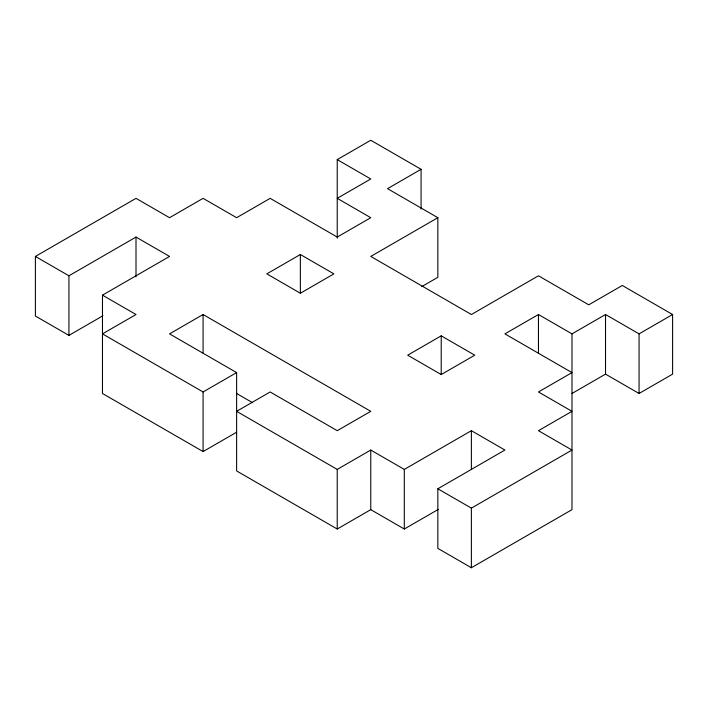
<?xml version="1.0" encoding="UTF-8"?>
<svg xmlns="http://www.w3.org/2000/svg" width="708" height="708" viewBox="0 0 708 708"><rect width="100%" height="100%" fill="white"/><g stroke="black" fill="none" stroke-linecap="round" stroke-linejoin="round"><path stroke-width="1.06" d="M102.943 315.759L68.933 335.397L35.4 316.034L35.4 256.429L136.007 198.346L169.548 217.701L203.081 198.346L236.622 217.701L270.155 198.346L337.229 237.065L370.771 217.701L337.229 198.337L370.771 178.982L337.229 159.619L337.229 238.083M35.4 256.429L68.933 275.793L136.007 237.065L169.548 256.429L102.474 295.156L102.474 393.489L203.081 451.571L236.622 432.207M337.229 159.619L370.771 140.255L421.074 169.3L421.074 209.037M421.074 169.3L387.541 188.664L437.845 217.701L437.845 277.315L421.782 286.581M300.36 254.508L266.827 273.872L300.36 293.227L333.902 273.872L300.36 254.508L300.36 293.139M571.993 393.48L605.526 374.125L639.067 393.48L672.6 374.125L672.6 314.511L639.067 333.875L605.526 314.511L571.993 333.875L571.984 509.663L471.378 567.745L437.845 548.381L437.845 488.777L504.91 450.049L471.378 430.685L404.303 469.413L370.771 450.049L337.229 469.413L236.622 411.33L270.155 391.966L337.229 430.685L370.771 411.33L203.081 314.52L169.548 333.875L236.622 372.603L236.622 470.935L337.229 529.018L370.771 509.663L404.303 529.018L438.314 509.388M437.845 217.701L370.771 256.429L471.378 314.52L538.452 275.793L588.755 304.829L622.297 285.474L672.6 314.511M102.474 295.156L136.007 314.52L102.474 333.875L203.081 391.966L236.622 372.603M441.217 335.831L407.684 355.195L441.217 374.55L474.758 355.195L441.217 335.831L441.217 374.461M571.993 333.875L538.452 314.511L504.91 333.875L571.984 372.603L538.452 391.966L571.984 411.33L538.452 430.685L571.984 450.049L471.378 508.14L437.845 488.777M236.428 393.374L252.623 402.728M639.067 333.875L639.067 393.48M605.526 314.511L605.526 374.125M538.452 314.511L538.452 353.15M471.378 430.685L471.378 469.324M471.378 508.14L471.378 567.745M404.303 469.413L404.303 529.018M370.771 450.049L370.771 509.663M337.229 469.413L337.229 529.018M203.081 314.52L203.081 353.15M203.081 391.966L203.081 451.571M136.007 237.065L136.007 276.801M68.933 275.793L68.933 335.397"/></g></svg>
